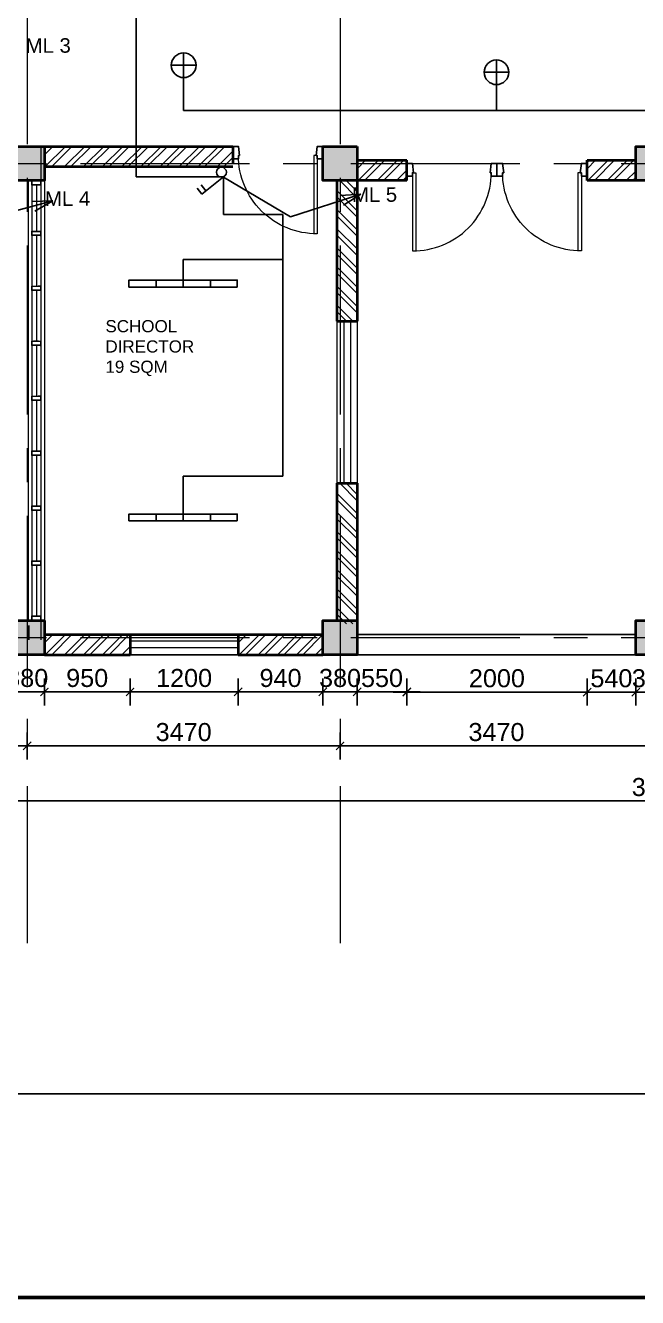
# Model space of a CAD drawing. Header units: inches. Extents: x 527934 to 2134587, y -408734 to 227304.
# Drawn here: x 1717668 to 1724458, y -204952 to -190838 of the extents above; entities that cross this region are included whole.
import ezdxf

# ---------------------------------------------------------------- set-up
doc = ezdxf.new("R2010")
doc.units = ezdxf.units.IN
doc.header["$MEASUREMENT"] = 0
doc.linetypes.add('CENTER', pattern=[2, 1.25, -0.25, 0.25, -0.25])
doc.linetypes.add('CONTINU', pattern=[0])
for name, color, linetype, lineweight in [('1 LIGHT N SWITCH', 3, 'Continuous', 25), ('6 LIGHT PT WIRING', 3, 'Continuous', 25), ('centre line', 1, 'CENTER', 9), ('dim', 253, 'Continuous', 9), ('door', 77, 'Continuous', 13), ('furniture', 253, 'Continuous', 5), ('hatch', 250, 'Continuous', 5), ('hatch - general', 252, 'Continuous', 5), ('hatch 2', 251, 'Continuous', 5), ('INSULATION', 253, 'Continuous', 5), ('metal', 40, 'Continuous', 18), ('partition wall', 5, 'Continuous', 20), ('plinth', 5, 'Continuous', 9), ('sill', 253, 'Continuous', 13), ('text', 7, 'Continuous', 13), ('TITLE THICK', 7, 'Continuous', 50), ('TITLE THIN', 7, 'Continuous', 25), ('wall - brick', 30, 'Continuous', 35), ('window', 1, 'Continuous', 15)]:
    doc.layers.add(name, color=color, linetype=linetype, lineweight=lineweight)
doc.layers.add('kpl_dessin fin', color=3, linetype='CONTINU')
doc.styles.add('labelling', font='arial.ttf')
doc.styles.get("Standard").update_dxf_attribs({"font": 'arial.ttf'})
doc.linetypes.add('BATTING', pattern='A,0.0001,-0.1,[134,ltypeshp.shx,S=0.1,R=0,X=-0.1,Y=0],-0.2,[134,ltypeshp.shx,S=0.1,R=180,X=0.1,Y=0],-0.1', length=0.4001)
doc.dimstyles.new('dim 100', dxfattribs={"dimtxt": 200, "dimasz": 90, "dimexe": 150, "dimexo": 150, "dimgap": 50, "dimtad": 1, "dimdec": 0, "dimzin": 0, "dimdsep": 46, "dimtxsty": 'Standard', "dimblk": 'ARCHTICK', "dimcen": 100, "dimdle": 150, "dimazin": 0, "dimtfac": 1, "dimtdec": 0, "dimtix": 1, "dimtmove": 2, "dimatfit": 3, "dimfxl": 150, "dimfxlon": 1, "dimtolj": 1, "dimtzin": 0, "dimarcsym": 0})

# ---------------------------------------------------------------- blocks, each defined once
blk = doc.blocks.new('Dd1')
at = {"layer": 'door'}
for p, q in [((6330587, 14339), (6330587, 13509)), ((6330599, 14377), (6330625, 14377)), ((6330625, 14377), (6330625, 13510))]:
    blk.add_line(p, q, dxfattribs=at)
at = {"layer": 'door', "lineweight": 25}
for points in [[(6330599, 14377), (6330587, 14377), (6330587, 14339), (6330524, 14339), (6330524, 14479), (6330587, 14479)], [(6331449, 14377), (6331461, 14377), (6331461, 14339), (6331524, 14339), (6331524, 14479), (6331461, 14479)]]:
    blk.add_lwpolyline(points, close=True, dxfattribs=at)
at = {"layer": 'door'}
blk.add_arc((6330593, 14377), 868, 269.6039, 0, dxfattribs=at)
blk = doc.blocks.new('2X4')
at = {"layer": 'hatch 2'}
h = blk.add_hatch(dxfattribs=at)
h.set_pattern_fill('ANSI31', color=256, scale=20)
h.set_pattern_definition([(45, (0, 0), (-1.767766953, 1.767766953), [])])
h.paths.add_polyline_path([(5938822, -146997), (5938776, -146997, 0.414214), (5938774, -146999), (5938774, -147047), (5938777, -147047), (5938777, -147000), (5938821, -147000), (5938821, -147047), (5938824, -147047), (5938824, -146999, 0.414214)])
h.paths.add_polyline_path([(5938777, -147047), (5938774, -147047), (5938774, -147095, 0.414214), (5938776, -147097), (5938822, -147097, 0.414218), (5938824, -147095), (5938824, -147047), (5938821, -147047), (5938821, -147094), (5938777, -147094)])
at = {"layer": 'metal'}
blk.add_lwpolyline([(5938776, -147097), (5938822, -147097, 0.414214), (5938824, -147095), (5938824, -146999, 0.414214), (5938822, -146997), (5938776, -146997, 0.414214), (5938774, -146999), (5938774, -147095, 0.414214)], format="xyb", close=True, dxfattribs=at)
blk.add_lwpolyline([(5938777, -147094), (5938821, -147094), (5938821, -147000), (5938777, -147000)], close=True, dxfattribs=at)
blk = doc.blocks.new('_ArchTick')
at = {"color": 0, "linetype": 'ByBlock', "const_width": 0.15}
blk.add_lwpolyline([(-0.5, -0.5), (0.5, 0.5)], dxfattribs=at)
blk = doc.blocks.new('*D2432')
at = {"layer": 'Defpoints', "color": 0, "ltscale": 400}
for p in [(1717498, -197819), (1717878, -197819), (1717878, -198232)]:
    blk.add_point(p, dxfattribs=at)
at = {"layer": 'dim', "color": 0, "lineweight": -2, "ltscale": 400}
for p, q in [((1717498, -198082), (1717498, -198382)), ((1717878, -198082), (1717878, -198382)), ((1717498, -198232), (1717408, -198232)), ((1717498, -198232), (1717878, -198232)), ((1717878, -198232), (1717968, -198232))]:
    blk.add_line(p, q, dxfattribs=at)
at = {"layer": 'dim', "color": 0, "lineweight": -2, "ltscale": 400, "xscale": 90, "yscale": 90, "zscale": 90}
blk.add_blockref('_ArchTick', (1717498, -198232), dxfattribs=at)
at = {"layer": 'dim', "color": 0, "lineweight": -2, "ltscale": 400, "xscale": 90, "yscale": 90, "zscale": 90, "rotation": 180}
blk.add_blockref('_ArchTick', (1717878, -198232), dxfattribs=at)
at = {"layer": 'dim', "color": 0, "ltscale": 400, "insert": (1717688, -198079), "char_height": 200, "attachment_point": 5}
blk.add_mtext('\\A1;380', dxfattribs=at)
blk = doc.blocks.new('*D2433')
at = {"layer": 'Defpoints', "color": 0, "ltscale": 400}
for p in [(1717878, -197819), (1718828, -197819), (1718828, -198232)]:
    blk.add_point(p, dxfattribs=at)
at = {"layer": 'dim', "color": 0, "lineweight": -2, "ltscale": 400}
for p, q in [((1717878, -198082), (1717878, -198382)), ((1718828, -198082), (1718828, -198382)), ((1717728, -198232), (1718978, -198232))]:
    blk.add_line(p, q, dxfattribs=at)
at = {"layer": 'dim', "color": 0, "lineweight": -2, "ltscale": 400, "xscale": 90, "yscale": 90, "zscale": 90, "rotation": 180}
blk.add_blockref('_ArchTick', (1717878, -198232), dxfattribs=at)
at = {"layer": 'dim', "color": 0, "lineweight": -2, "ltscale": 400, "xscale": 90, "yscale": 90, "zscale": 90}
blk.add_blockref('_ArchTick', (1718828, -198232), dxfattribs=at)
at = {"layer": 'dim', "color": 0, "ltscale": 400, "insert": (1718353, -198079), "char_height": 200, "attachment_point": 5}
blk.add_mtext('\\A1;950', dxfattribs=at)
blk = doc.blocks.new('*D2434')
at = {"layer": 'Defpoints', "color": 0, "ltscale": 400}
for p in [(1718828, -197819), (1720028, -197819), (1720028, -198232)]:
    blk.add_point(p, dxfattribs=at)
at = {"layer": 'dim', "color": 0, "lineweight": -2, "ltscale": 400}
for p, q in [((1718828, -198082), (1718828, -198382)), ((1720028, -198082), (1720028, -198382)), ((1718678, -198232), (1720178, -198232))]:
    blk.add_line(p, q, dxfattribs=at)
at = {"layer": 'dim', "color": 0, "lineweight": -2, "ltscale": 400, "xscale": 90, "yscale": 90, "zscale": 90, "rotation": 180}
blk.add_blockref('_ArchTick', (1718828, -198232), dxfattribs=at)
at = {"layer": 'dim', "color": 0, "lineweight": -2, "ltscale": 400, "xscale": 90, "yscale": 90, "zscale": 90}
blk.add_blockref('_ArchTick', (1720028, -198232), dxfattribs=at)
at = {"layer": 'dim', "color": 0, "ltscale": 400, "insert": (1719428, -198079), "char_height": 200, "attachment_point": 5}
blk.add_mtext('\\A1;1200', dxfattribs=at)
blk = doc.blocks.new('*D2435')
at = {"layer": 'Defpoints', "color": 0, "ltscale": 400}
for p in [(1721898, -192559), (1723898, -192559), (1723898, -198235)]:
    blk.add_point(p, dxfattribs=at)
at = {"layer": 'dim', "color": 0, "lineweight": -2, "ltscale": 400}
for p, q in [((1721898, -198085), (1721898, -198385)), ((1723898, -198085), (1723898, -198385)), ((1721748, -198235), (1724048, -198235))]:
    blk.add_line(p, q, dxfattribs=at)
at = {"layer": 'dim', "color": 0, "lineweight": -2, "ltscale": 400, "xscale": 90, "yscale": 90, "zscale": 90, "rotation": 180}
blk.add_blockref('_ArchTick', (1721898, -198235), dxfattribs=at)
at = {"layer": 'dim', "color": 0, "lineweight": -2, "ltscale": 400, "xscale": 90, "yscale": 90, "zscale": 90}
blk.add_blockref('_ArchTick', (1723898, -198235), dxfattribs=at)
at = {"layer": 'dim', "color": 0, "ltscale": 400, "insert": (1722898, -198082), "char_height": 200, "attachment_point": 5}
blk.add_mtext('\\A1;2000', dxfattribs=at)
blk = doc.blocks.new('*D2008')
at = {"layer": 'Defpoints', "color": 0, "ltscale": 400}
for p in [(1721898, -192559), (1723898, -192559), (1723898, -198235)]:
    blk.add_point(p, dxfattribs=at)
at = {"layer": 'dim', "color": 0, "lineweight": -2, "ltscale": 400}
for p, q in [((1721898, -198085), (1721898, -198385)), ((1723898, -198085), (1723898, -198385)), ((1721748, -198235), (1724048, -198235))]:
    blk.add_line(p, q, dxfattribs=at)
at = {"layer": 'dim', "color": 0, "lineweight": -2, "ltscale": 400, "xscale": 90, "yscale": 90, "zscale": 90, "rotation": 180}
blk.add_blockref('_ArchTick', (1721898, -198235), dxfattribs=at)
at = {"layer": 'dim', "color": 0, "lineweight": -2, "ltscale": 400, "xscale": 90, "yscale": 90, "zscale": 90}
blk.add_blockref('_ArchTick', (1723898, -198235), dxfattribs=at)
at = {"layer": 'dim', "color": 0, "ltscale": 400, "insert": (1722898, -198082), "char_height": 200, "attachment_point": 5}
blk.add_mtext('\\A1;2000', dxfattribs=at)
blk = doc.blocks.new('*D2436')
at = {"layer": 'Defpoints', "color": 0, "ltscale": 400}
for p in [(1723898, -192559), (1724438, -192559), (1724438, -198235)]:
    blk.add_point(p, dxfattribs=at)
at = {"layer": 'dim', "color": 0, "lineweight": -2, "ltscale": 400}
for p, q in [((1723898, -198085), (1723898, -198385)), ((1724438, -198085), (1724438, -198385)), ((1723898, -198235), (1723808, -198235)), ((1723898, -198235), (1724438, -198235)), ((1724438, -198235), (1724528, -198235))]:
    blk.add_line(p, q, dxfattribs=at)
at = {"layer": 'dim', "color": 0, "lineweight": -2, "ltscale": 400, "xscale": 90, "yscale": 90, "zscale": 90}
blk.add_blockref('_ArchTick', (1723898, -198235), dxfattribs=at)
at = {"layer": 'dim', "color": 0, "lineweight": -2, "ltscale": 400, "xscale": 90, "yscale": 90, "zscale": 90, "rotation": 180}
blk.add_blockref('_ArchTick', (1724438, -198235), dxfattribs=at)
at = {"layer": 'dim', "color": 0, "ltscale": 400, "insert": (1724168, -198082), "char_height": 200, "attachment_point": 5}
blk.add_mtext('\\A1;540', dxfattribs=at)
blk = doc.blocks.new('*D2437')
at = {"layer": 'Defpoints', "color": 0, "ltscale": 400}
for p in [(1724438, -197819), (1724818, -197819), (1724818, -198235)]:
    blk.add_point(p, dxfattribs=at)
at = {"layer": 'dim', "color": 0, "lineweight": -2, "ltscale": 400}
for p, q in [((1724438, -198085), (1724438, -198385)), ((1724818, -198085), (1724818, -198385)), ((1724438, -198235), (1724348, -198235)), ((1724438, -198235), (1724818, -198235)), ((1724818, -198235), (1724908, -198235))]:
    blk.add_line(p, q, dxfattribs=at)
at = {"layer": 'dim', "color": 0, "lineweight": -2, "ltscale": 400, "xscale": 90, "yscale": 90, "zscale": 90}
blk.add_blockref('_ArchTick', (1724438, -198235), dxfattribs=at)
at = {"layer": 'dim', "color": 0, "lineweight": -2, "ltscale": 400, "xscale": 90, "yscale": 90, "zscale": 90, "rotation": 180}
blk.add_blockref('_ArchTick', (1724818, -198235), dxfattribs=at)
at = {"layer": 'dim', "color": 0, "ltscale": 400, "insert": (1724628, -198082), "char_height": 200, "attachment_point": 5}
blk.add_mtext('\\A1;380', dxfattribs=at)
blk = doc.blocks.new('*D2496')
at = {"layer": 'Defpoints', "color": 0, "ltscale": 400}
for p in [(1717688, -152819), (1714218, -198831), (1717688, -198831)]:
    blk.add_point(p, dxfattribs=at)
at = {"layer": 'furniture', "color": 0, "lineweight": -2, "ltscale": 400}
for p, q in [((1714218, -198831), (1714218, -198681)), ((1717688, -198681), (1717688, -198981)), ((1714068, -198831), (1717838, -198831))]:
    blk.add_line(p, q, dxfattribs=at)
at = {"layer": 'furniture', "color": 0, "lineweight": -2, "ltscale": 400, "xscale": 90, "yscale": 90, "zscale": 90, "rotation": 180}
blk.add_blockref('_ArchTick', (1714218, -198831), dxfattribs=at)
at = {"layer": 'furniture', "color": 0, "lineweight": -2, "ltscale": 400, "xscale": 90, "yscale": 90, "zscale": 90}
blk.add_blockref('_ArchTick', (1717688, -198831), dxfattribs=at)
at = {"layer": 'furniture', "color": 0, "ltscale": 400, "insert": (1715953, -198679), "char_height": 200, "attachment_point": 5}
blk.add_mtext('\\A1;3470', dxfattribs=at)
blk = doc.blocks.new('*D2497')
at = {"layer": 'Defpoints', "color": 0, "ltscale": 400}
for p in [(1721158, -152819), (1717688, -198831), (1721158, -198831)]:
    blk.add_point(p, dxfattribs=at)
at = {"layer": 'furniture', "color": 0, "lineweight": -2, "ltscale": 400}
for p, q in [((1717688, -198831), (1717688, -198681)), ((1721158, -198681), (1721158, -198981)), ((1717538, -198831), (1721308, -198831))]:
    blk.add_line(p, q, dxfattribs=at)
at = {"layer": 'furniture', "color": 0, "lineweight": -2, "ltscale": 400, "xscale": 90, "yscale": 90, "zscale": 90, "rotation": 180}
blk.add_blockref('_ArchTick', (1717688, -198831), dxfattribs=at)
at = {"layer": 'furniture', "color": 0, "lineweight": -2, "ltscale": 400, "xscale": 90, "yscale": 90, "zscale": 90}
blk.add_blockref('_ArchTick', (1721158, -198831), dxfattribs=at)
at = {"layer": 'furniture', "color": 0, "ltscale": 400, "insert": (1719423, -198679), "char_height": 200, "attachment_point": 5}
blk.add_mtext('\\A1;3470', dxfattribs=at)
blk = doc.blocks.new('*D2498')
at = {"layer": 'Defpoints', "color": 0, "ltscale": 400}
for p in [(1724628, -152819), (1721158, -198831), (1724628, -198831)]:
    blk.add_point(p, dxfattribs=at)
at = {"layer": 'furniture', "color": 0, "lineweight": -2, "ltscale": 400}
for p, q in [((1721158, -198831), (1721158, -198681)), ((1724628, -198681), (1724628, -198981)), ((1721008, -198831), (1724778, -198831))]:
    blk.add_line(p, q, dxfattribs=at)
at = {"layer": 'furniture', "color": 0, "lineweight": -2, "ltscale": 400, "xscale": 90, "yscale": 90, "zscale": 90, "rotation": 180}
blk.add_blockref('_ArchTick', (1721158, -198831), dxfattribs=at)
at = {"layer": 'furniture', "color": 0, "lineweight": -2, "ltscale": 400, "xscale": 90, "yscale": 90, "zscale": 90}
blk.add_blockref('_ArchTick', (1724628, -198831), dxfattribs=at)
at = {"layer": 'furniture', "color": 0, "ltscale": 400, "insert": (1722893, -198679), "char_height": 200, "attachment_point": 5}
blk.add_mtext('\\A1;3470', dxfattribs=at)
blk = doc.blocks.new('*D2038')
at = {"layer": 'Defpoints', "color": 0, "ltscale": 400}
for p in [(1707088, -192194), (1742476, -192194), (1742476, -199441)]:
    blk.add_point(p, dxfattribs=at)
at = {"layer": 'furniture', "color": 0, "lineweight": -2, "ltscale": 400}
for p, q in [((1707088, -199291), (1707088, -199591)), ((1742476, -199291), (1742476, -199591)), ((1706938, -199441), (1742626, -199441))]:
    blk.add_line(p, q, dxfattribs=at)
at = {"layer": 'furniture', "color": 0, "lineweight": -2, "ltscale": 400, "xscale": 90, "yscale": 90, "zscale": 90, "rotation": 180}
blk.add_blockref('_ArchTick', (1707088, -199441), dxfattribs=at)
at = {"layer": 'furniture', "color": 0, "lineweight": -2, "ltscale": 400, "xscale": 90, "yscale": 90, "zscale": 90}
blk.add_blockref('_ArchTick', (1742476, -199441), dxfattribs=at)
at = {"layer": 'furniture', "color": 0, "ltscale": 400, "insert": (1724782, -199289), "char_height": 200, "attachment_point": 5}
blk.add_mtext('\\A1;35388', dxfattribs=at)
blk = doc.blocks.new('*D2503')
at = {"layer": 'Defpoints', "color": 0, "ltscale": 400}
for p in [(1720028, -197819), (1720968, -197819), (1720968, -198232)]:
    blk.add_point(p, dxfattribs=at)
at = {"layer": 'furniture', "color": 0, "lineweight": -2, "ltscale": 400}
for p, q in [((1720028, -198082), (1720028, -198382)), ((1720968, -198082), (1720968, -198382)), ((1719878, -198232), (1721118, -198232))]:
    blk.add_line(p, q, dxfattribs=at)
at = {"layer": 'furniture', "color": 0, "lineweight": -2, "ltscale": 400, "xscale": 90, "yscale": 90, "zscale": 90, "rotation": 180}
blk.add_blockref('_ArchTick', (1720028, -198232), dxfattribs=at)
at = {"layer": 'furniture', "color": 0, "lineweight": -2, "ltscale": 400, "xscale": 90, "yscale": 90, "zscale": 90}
blk.add_blockref('_ArchTick', (1720968, -198232), dxfattribs=at)
at = {"layer": 'furniture', "color": 0, "ltscale": 400, "insert": (1720498, -198079), "char_height": 200, "attachment_point": 5}
blk.add_mtext('\\A1;940', dxfattribs=at)
blk = doc.blocks.new('*D2504')
at = {"layer": 'Defpoints', "color": 0, "ltscale": 400}
for p in [(1720968, -197819), (1721348, -197819), (1721348, -198232)]:
    blk.add_point(p, dxfattribs=at)
at = {"layer": 'furniture', "color": 0, "lineweight": -2, "ltscale": 400}
for p, q in [((1720968, -198082), (1720968, -198382)), ((1721348, -198082), (1721348, -198382)), ((1720968, -198232), (1720878, -198232)), ((1720968, -198232), (1721348, -198232)), ((1721348, -198232), (1721438, -198232))]:
    blk.add_line(p, q, dxfattribs=at)
at = {"layer": 'furniture', "color": 0, "lineweight": -2, "ltscale": 400, "xscale": 90, "yscale": 90, "zscale": 90}
blk.add_blockref('_ArchTick', (1720968, -198232), dxfattribs=at)
at = {"layer": 'furniture', "color": 0, "lineweight": -2, "ltscale": 400, "xscale": 90, "yscale": 90, "zscale": 90, "rotation": 180}
blk.add_blockref('_ArchTick', (1721348, -198232), dxfattribs=at)
at = {"layer": 'furniture', "color": 0, "ltscale": 400, "insert": (1721158, -198079), "char_height": 200, "attachment_point": 5}
blk.add_mtext('\\A1;380', dxfattribs=at)
blk = doc.blocks.new('*D2044')
at = {"layer": 'Defpoints', "color": 0, "ltscale": 400}
for p in [(1721348, -198232), (1721348, -198232), (1721898, -198235)]:
    blk.add_point(p, dxfattribs=at)
at = {"layer": 'furniture', "color": 0, "lineweight": -2, "ltscale": 400}
for p, q in [((1721348, -198232), (1721348, -198082)), ((1721898, -198232), (1721898, -198082)), ((1722048, -198232), (1721198, -198232))]:
    blk.add_line(p, q, dxfattribs=at)
at = {"layer": 'furniture', "color": 0, "lineweight": -2, "ltscale": 400, "xscale": 90, "yscale": 90, "zscale": 90, "rotation": 180}
blk.add_blockref('_ArchTick', (1721348, -198232), dxfattribs=at)
at = {"layer": 'furniture', "color": 0, "lineweight": -2, "ltscale": 400, "xscale": 90, "yscale": 90, "zscale": 90}
blk.add_blockref('_ArchTick', (1721898, -198232), dxfattribs=at)
at = {"layer": 'furniture', "color": 0, "ltscale": 400, "insert": (1721623, -198079), "char_height": 200, "attachment_point": 5}
blk.add_mtext('\\A1;550', dxfattribs=at)
blk = doc.blocks.new('1x36 TL MO')
at = {"color": 3}
for p, q in [((11329249, 640105), (11330290, 640105)), ((11329507, 640105), (11329507, 640038)), ((11329769, 640105), (11329769, 640038)), ((11330030, 640105), (11330030, 640038))]:
    blk.add_line(p, q, dxfattribs=at)
blk.add_lwpolyline([(11330290, 640105), (11330290, 640038), (11329249, 640038), (11329249, 640105)], dxfattribs=at)
blk = doc.blocks.new('dome')
at = {"color": 3}
for p, q in [((542951, 234900), (542951, 235175)), ((543088, 235037), (542814, 235037))]:
    blk.add_line(p, q, dxfattribs=at)
blk.add_circle((542951, 235037), 137, dxfattribs=at)
blk = doc.blocks.new('2 GANG')
at = {"color": 3}
for p, q in [((546997, 231907), (547117, 232109)), ((547095, 232071), (547151, 232037)), ((547117, 232109), (547173, 232075))]:
    blk.add_line(p, q, dxfattribs=at)
blk.add_circle((547027, 231875), 42.7, dxfattribs=at)
blk = doc.blocks.new('*U1928')
at = {"color": 3}
for p, q in [((-181342.33, -126903.61), (-181343.8, -126909.13)), ((-181342.48, -126924.11), (-181342.33, -126903.61)), ((-181342.33, -126903.61), (-181341.01, -126909.15)), ((-181326.36, -126938.56), (-181342.48, -126924.11))]:
    blk.add_line(p, q, dxfattribs=at)
blk = doc.blocks.new('*U1929')
at = {"color": 3}
for p, q in [((-181340.57, -126902.86), (-181342.31, -126908.3)), ((-181341.74, -126923.33), (-181340.57, -126902.86)), ((-181340.57, -126902.86), (-181339.53, -126908.46)), ((-181326.36, -126938.56), (-181341.74, -126923.33))]:
    blk.add_line(p, q, dxfattribs=at)

msp = doc.modelspace()

# ---------------------------------------------------------------- hatches: boundary and pattern name
at = {"layer": 'hatch', "lineweight": 5, "ltscale": 400}
h = msp.add_hatch(dxfattribs=at)
h.set_pattern_fill('ANSI32', color=256, scale=400)
h.set_pattern_definition([(45, (-786419.92, -160886.24), (-106.066017, 106.066017), []), (45, (-786349.21, -160886.24), (-106.066017, 106.066017), [])])
h.paths.add_polyline_path([(1717878.1, -192404.4), (1717878.1, -192179.4), (1719968.1, -192179.4), (1719968.1, -192404.4)])
h = msp.add_hatch(dxfattribs=at)
h.set_pattern_fill('ANSI32', color=256, scale=400)
h.set_pattern_definition([(45, (-782949.92, -161041.24), (-106.066017, 106.066017), []), (45, (-782879.21, -161041.24), (-106.066017, 106.066017), [])])
h.paths.add_polyline_path([(1721348.1, -192559.4), (1721348.1, -192334.4), (1721898.1, -192334.4), (1721898.1, -192559.4)])
h = msp.add_hatch(dxfattribs=at)
h.set_pattern_fill('ANSI32', color=256, scale=400)
h.set_pattern_definition([(45, (-780399.92, -161041.24), (-106.066017, 106.066017), []), (45, (-780329.21, -161041.24), (-106.066017, 106.066017), [])])
h.paths.add_polyline_path([(1723898.1, -192559.4), (1723898.1, -192334.4), (1724438.1, -192334.4), (1724438.1, -192559.4)])
h = msp.add_hatch(dxfattribs=at)
h.set_pattern_fill('ANSI32', color=256, scale=400, angle=-90)
h.set_pattern_definition([(315, (1752642.58, 2311637.69), (106.066017, 106.066017), []), (315, (1752642.58, 2311566.98), (106.066017, 106.066017), [])])
edge = h.paths.add_edge_path()
edge.add_line((1721123.1, -192559.4), (1721348.1, -192559.4))
edge.add_line((1721348.1, -192559.4), (1721348.1, -194117.9))
edge.add_line((1721348.1, -194117.9), (1721123.1, -194117.9))
edge.add_line((1721123.1, -194117.9), (1721123.1, -192660.3))
h = msp.add_hatch(dxfattribs=at)
h.set_pattern_fill('ANSI32', color=256, scale=400, angle=-90)
h.set_pattern_definition([(315, (1752642.58, 2308279.19), (106.066017, 106.066017), []), (315, (1752642.58, 2308208.48), (106.066017, 106.066017), [])])
edge = h.paths.add_edge_path()
edge.add_line((1721123.1, -195917.9), (1721348.1, -195917.9))
edge.add_line((1721348.1, -195917.9), (1721348.1, -197476.4))
edge.add_line((1721348.1, -197476.4), (1721123.1, -197476.4))
edge.add_line((1721123.1, -197476.4), (1721123.1, -196018.8))
h = msp.add_hatch(dxfattribs=at)
h.set_pattern_fill('ANSI32', color=256, scale=400)
h.set_pattern_definition([(45, (-786419.92, -166301.24), (-106.066017, 106.066017), []), (45, (-786349.21, -166301.24), (-106.066017, 106.066017), [])])
h.paths.add_polyline_path([(1717878.1, -197819.4), (1717878.1, -197594.4), (1718818.1, -197594.4), (1718818.1, -197819.4)])
h = msp.add_hatch(dxfattribs=at)
h.set_pattern_fill('ANSI32', color=256, scale=400)
h.set_pattern_definition([(45, (-784269.92, -166301.24), (-106.066017, 106.066017), []), (45, (-784199.21, -166301.24), (-106.066017, 106.066017), [])])
h.paths.add_polyline_path([(1720028.1, -197819.4), (1720028.1, -197594.4), (1720968.1, -197594.4), (1720968.1, -197819.4)])
at = {"layer": 'plinth', "ltscale": 400}
h = msp.add_hatch(color=0, dxfattribs=at)
h.dxf.hatch_style = 1
h.paths.add_polyline_path([(1707468.1, -184739.4), (1707468.1, -185119.4), (1707088.1, -185119.4), (1707088.1, -184739.4)])
h.paths.add_polyline_path([(1710938.1, -184739.4), (1710938.1, -185119.4), (1710558.1, -185119.4), (1710558.1, -184739.4)])
h.paths.add_polyline_path([(1714408.1, -184739.4), (1714408.1, -185119.4), (1714028.1, -185119.4), (1714028.1, -184739.4)])
h.paths.add_polyline_path([(1717878.1, -183139.4), (1717878.1, -183519.4), (1717498.1, -183519.4), (1717498.1, -183139.4)])
h.paths.add_polyline_path([(1717878.1, -178289.4), (1717878.1, -178669.4), (1717498.1, -178669.4), (1717498.1, -178289.4)])
h.paths.add_polyline_path([(1721348.1, -178289.4), (1721348.1, -178669.4), (1720968.1, -178669.4), (1720968.1, -178289.4)])
h.paths.add_polyline_path([(1724818.1, -178289.4), (1724818.1, -178669.4), (1724438.1, -178669.4), (1724438.1, -178289.4)])
h.paths.add_polyline_path([(1728288.1, -178289.4), (1728288.1, -178669.4), (1727908.1, -178669.4), (1727908.1, -178289.4)])
h.paths.add_polyline_path([(1728288.1, -183139.4), (1728288.1, -183519.4), (1727908.1, -183519.4), (1727908.1, -183139.4)])
h.paths.add_polyline_path([(1721348.1, -184739.4), (1721348.1, -185119.4), (1720968.1, -185119.4), (1720968.1, -184739.4)])
h.paths.add_polyline_path([(1724818.1, -184739.4), (1724818.1, -185119.4), (1724438.1, -185119.4), (1724438.1, -184739.4)])
h.paths.add_polyline_path([(1728288.1, -184739.4), (1728288.1, -185119.4), (1727908.1, -185119.4), (1727908.1, -184739.4)])
h.paths.add_polyline_path([(1731758.1, -184739.4), (1731758.1, -185119.4), (1731378.1, -185119.4), (1731378.1, -184739.4)])
h.paths.add_polyline_path([(1735233.1, -184739.4), (1735233.1, -185119.4), (1734853.1, -185119.4), (1734853.1, -184739.4)])
h.paths.add_polyline_path([(1735233.1, -189999.4), (1735233.1, -190379.4), (1734853.1, -190379.4), (1734853.1, -189999.4)])
h.paths.add_polyline_path([(1731758.1, -189999.4), (1731758.1, -190379.4), (1731378.1, -190379.4), (1731378.1, -189999.4)])
h.paths.add_polyline_path([(1728288.1, -189999.4), (1728288.1, -190379.4), (1727908.1, -190379.4), (1727908.1, -189999.4)])
h.paths.add_polyline_path([(1724818.1, -189999.4), (1724818.1, -190379.4), (1724438.1, -190379.4), (1724438.1, -189999.4)])
h.paths.add_polyline_path([(1717878.1, -184739.4), (1717878.1, -185119.4), (1717498.1, -185119.4), (1717498.1, -184739.4)])
h.paths.add_polyline_path([(1714408.1, -189999.4), (1714408.1, -190379.4), (1714028.1, -190379.4), (1714028.1, -189999.4)])
h.paths.add_polyline_path([(1710938.1, -189999.4), (1710938.1, -190379.4), (1710558.1, -190379.4), (1710558.1, -189999.4)])
h.paths.add_polyline_path([(1707468.1, -189999.4), (1707468.1, -190379.4), (1707088.1, -190379.4), (1707088.1, -189999.4)])
h.paths.add_polyline_path([(1707468.1, -192179.4), (1707468.1, -192559.4), (1707088.1, -192559.4), (1707088.1, -192179.4)])
h.paths.add_polyline_path([(1710938.1, -192179.4), (1710938.1, -192559.4), (1710558.1, -192559.4), (1710558.1, -192179.4)])
h.paths.add_polyline_path([(1714408.1, -192179.4), (1714408.1, -192559.4), (1714028.1, -192559.4), (1714028.1, -192179.4)])
h.paths.add_polyline_path([(1717878.1, -192179.4), (1717878.1, -192559.4), (1717498.1, -192559.4), (1717498.1, -192179.4)])
h.paths.add_polyline_path([(1721348.1, -192179.4), (1721348.1, -192559.4), (1720968.1, -192559.4), (1720968.1, -192179.4)])
h.paths.add_polyline_path([(1724818.1, -192179.4), (1724818.1, -192559.4), (1724438.1, -192559.4), (1724438.1, -192179.4)])
h.paths.add_polyline_path([(1728288.1, -192179.4), (1728288.1, -192559.4), (1727908.1, -192559.4), (1727908.1, -192179.4)])
h.paths.add_polyline_path([(1731758.1, -192179.4), (1731758.1, -192559.4), (1731378.1, -192559.4), (1731378.1, -192179.4)])
h.paths.add_polyline_path([(1735233.1, -192179.4), (1735233.1, -192559.4), (1734853.1, -192559.4), (1734853.1, -192179.4)])
h.paths.add_polyline_path([(1735233.1, -197439.4), (1735233.1, -197819.4), (1734853.1, -197819.4), (1734853.1, -197439.4)])
h.paths.add_polyline_path([(1731758.1, -197439.4), (1731758.1, -197819.4), (1731378.1, -197819.4), (1731378.1, -197439.4)])
h.paths.add_polyline_path([(1728288.1, -197439.4), (1728288.1, -197819.4), (1727908.1, -197819.4), (1727908.1, -197439.4)])
h.paths.add_polyline_path([(1724818.1, -197439.4), (1724818.1, -197819.4), (1724438.1, -197819.4), (1724438.1, -197439.4)])
h.paths.add_polyline_path([(1721348.1, -197439.4), (1721348.1, -197819.4), (1720968.1, -197819.4), (1720968.1, -197439.4)])
h.paths.add_polyline_path([(1717878.1, -197439.4), (1717878.1, -197819.4), (1717498.1, -197819.4), (1717498.1, -197439.4)])
h.paths.add_polyline_path([(1714408.1, -197439.4), (1714408.1, -197819.4), (1714028.1, -197819.4), (1714028.1, -197439.4)])
h.paths.add_polyline_path([(1710938.1, -197439.4), (1710938.1, -197819.4), (1710558.1, -197819.4), (1710558.1, -197439.4)])
h.paths.add_polyline_path([(1707468.1, -197439.4), (1707468.1, -197819.4), (1707088.1, -197819.4), (1707088.1, -197439.4)])
edge = h.paths.add_edge_path()
edge.add_line((1717878.1, -184739.4), (1717128.1, -184739.4))

# ---------------------------------------------------------------- linework, layer by layer
at = {"layer": '6 LIGHT PT WIRING', "ltscale": 400}
for p, q in [((1718897.5, -192519.4), (1718897.5, -190091.1)), ((1719423.1, -191279.4), (1719423.1, -191783)), ((1722893.1, -191356.9), (1722893.1, -191783)), ((1734578.8, -191783), (1719423.1, -191783)), ((1719864.1, -192519.4), (1718897.5, -192519.4)), ((1719864.1, -192519.4), (1719864.1, -192936)), ((1719864.1, -192936), (1720522.5, -192936)), ((1720522.5, -192936), (1720522.5, -195840)), ((1719418.1, -193702.1), (1719418.1, -193436.5)), ((1719418.1, -193436.5), (1720522.5, -193436.5)), ((1720522.5, -195840), (1719418.1, -195840)), ((1719418.1, -196297.1), (1719418.1, -195840))]:
    msp.add_line(p, q, dxfattribs=at)
at = {"layer": 'centre line', "ltscale": 1500}
for p, q in [((1717688.1, -175279.4), (1717688.1, -201019.4)), ((1721158.1, -175279.4), (1721158.1, -201019.4)), ((1703278.1, -192369.4), (1746006.6, -192369.4)), ((1703278.1, -197629.4), (1746006.6, -197629.4))]:
    msp.add_line(p, q, dxfattribs=at)
at = {"layer": 'INSULATION', "linetype": 'BATTING', "ltscale": 100}
for p, q in [((1717790.6, -192559.4), (1717790.6, -192562.6)), ((1717790.6, -192606.2), (1717790.6, -193122.6)), ((1717790.6, -193166.2), (1717790.6, -193732.6)), ((1717790.6, -193776.2), (1717790.6, -194342.6)), ((1717790.6, -194386.2), (1717790.6, -194952.6)), ((1717790.6, -194999), (1717790.6, -195562.6)), ((1717790.6, -195606.2), (1717790.6, -196172.6)), ((1717790.6, -196216.2), (1717790.6, -196782.6)), ((1717790.6, -196826.2), (1717790.6, -197392.6)), ((1717790.6, -197436.2), (1717790.6, -197439.4))]:
    msp.add_line(p, q, dxfattribs=at)
at = {"layer": 'kpl_dessin fin', "ltscale": 0.5}
for p, q in [((1721348.1, -197594.4), (1724438.1, -197594.4)), ((1723498.1, -197594.4), (1724438.1, -197594.4)), ((1721348.1, -197819.4), (1724438.1, -197819.4)), ((1723498.1, -197819.4), (1727908.1, -197819.4))]:
    msp.add_line(p, q, dxfattribs=at)
at = {"layer": 'partition wall', "lineweight": 18}
for p, q in [((1717838.1, -192179.4), (1717838.1, -197656.4)), ((1717878.1, -192179.4), (1717878.1, -197656.4)), ((1717698.1, -192559.4), (1717698.1, -197439.4)), ((1717738.1, -192559.4), (1717738.1, -197439.4))]:
    msp.add_line(p, q, dxfattribs=at)
at = {"layer": 'sill'}
for p, q in [((1721123.1, -194117.9), (1721123.1, -195921.3)), ((1721348.1, -194117.9), (1721348.1, -195921.3)), ((1720028.1, -197594.4), (1718828.1, -197594.4)), ((1718828.1, -197819.4), (1720028.1, -197819.4)), ((1720028.1, -197819.4), (1718828.1, -197819.4))]:
    msp.add_line(p, q, dxfattribs=at)
at = {"layer": 'TITLE THICK'}
msp.add_lwpolyline([(1700561.6, -171712), (1746761.6, -171712), (1746761.6, -204952), (1700561.6, -204952)], close=True, dxfattribs=at)
at = {"layer": 'TITLE THIN'}
for p, q in [((1746761.6, -202690.9), (1700561.6, -202690.9)), ((1700561.6, -204952), (1746761.6, -204952))]:
    msp.add_line(p, q, dxfattribs=at)
at = {"layer": 'wall - brick'}
for p, q in [((1717878.1, -192179.4), (1719968.1, -192179.4)), ((1719968.1, -192179.4), (1719968.1, -192367.4)), ((1721348.1, -192179.4), (1721348.1, -194117.9)), ((1721348.1, -192334.4), (1721898.1, -192334.4)), ((1721898.1, -192559.4), (1721898.1, -192334.4)), ((1723898.1, -192334.4), (1724438.1, -192334.4)), ((1723898.1, -192559.4), (1723898.1, -192334.4)), ((1717878.1, -192404.4), (1719968.1, -192404.4)), ((1721123.1, -192559.4), (1721123.1, -194117.9)), ((1721898.1, -192559.4), (1721348.1, -192559.4)), ((1724438.1, -192559.4), (1723898.1, -192559.4)), ((1721123.1, -194117.9), (1721348.1, -194117.9)), ((1721123.1, -195917.9), (1721123.1, -197439.4)), ((1721123.1, -195917.9), (1721348.1, -195917.9)), ((1721348.1, -195917.9), (1721348.1, -197656.4)), ((1717698.1, -197495.1), (1717698.1, -197564)), ((1717698.1, -197565.8), (1717698.1, -197656.4)), ((1717878.1, -197594.4), (1720968.1, -197594.4)), ((1718828.1, -197594.4), (1718828.1, -197819.4)), ((1720028.1, -197594.4), (1720968.1, -197594.4)), ((1720028.1, -197594.4), (1720028.1, -197819.4)), ((1717878.1, -197819.4), (1718828.1, -197819.4)), ((1720028.1, -197819.4), (1720968.1, -197819.4))]:
    msp.add_line(p, q, dxfattribs=at)
for points in [[(1717878.1, -192179.4), (1717878.1, -192559.4), (1717498.1, -192559.4), (1717498.1, -192179.4)], [(1721348.1, -192179.4), (1721348.1, -192559.4), (1720968.1, -192559.4), (1720968.1, -192179.4)], [(1724818.1, -192179.4), (1724818.1, -192559.4), (1724438.1, -192559.4), (1724438.1, -192179.4)], [(1717878.1, -197439.4), (1717878.1, -197819.4), (1717498.1, -197819.4), (1717498.1, -197439.4)], [(1721348.1, -197439.4), (1721348.1, -197819.4), (1720968.1, -197819.4), (1720968.1, -197439.4)], [(1724818.1, -197439.4), (1724818.1, -197819.4), (1724438.1, -197819.4), (1724438.1, -197439.4)]]:
    msp.add_lwpolyline(points, close=True, dxfattribs=at)
at = {"layer": 'window'}
for p, q in [((1721198.1, -194117.9), (1721198.1, -195917.9)), ((1721273.1, -194117.9), (1721273.1, -195917.9)), ((1720028.1, -197669.4), (1718828.1, -197669.4)), ((1720028.1, -197744.4), (1718828.1, -197744.4))]:
    msp.add_line(p, q, dxfattribs=at)

# ---------------------------------------------------------------- block references
at = {"layer": '1 LIGHT N SWITCH'}
for p in [(1176472.2, -426316.8), (1179942.2, -426394.3)]:
    msp.add_blockref('dome', p, dxfattribs=at)
at = {"layer": '1 LIGHT N SWITCH', "xscale": 1.299999999515022, "yscale": 1.300000000017462, "zscale": 1.3, "rotation": 159.3534406117806}
msp.add_blockref('2 GANG', (2491590.5, -161137), dxfattribs=at)
at = {"layer": '1 LIGHT N SWITCH', "color": 3, "xscale": 1.154999999329448, "yscale": 1.154999999329448, "zscale": 1.155, "rotation": 180}
for p in [(14805301.1, 545580.4), (14805301.1, 542985.4)]:
    msp.add_blockref('1x36 TL MO', p, dxfattribs=at)
at = {"layer": '6 LIGHT PT WIRING', "color": 3, "xscale": -39.99999999998463, "yscale": 40, "zscale": 40.00000000000001, "rotation": 284.5979908637959}
for name, p in [('*U1928', (4802059.3, 8106112.4)), ('*U1929', (4805466.8, 8106112.4))]:
    msp.add_blockref(name, p, dxfattribs=at)
at = {"layer": 'dim', "xscale": -1}
for p in [(8051492, -206658.4), (8054422, -206848.4)]:
    msp.add_blockref('Dd1', p, dxfattribs=at)
at = {"layer": 'dim'}
msp.add_blockref('Dd1', (-4608625.8, -206848.4), dxfattribs=at)
at = {"layer": 'hatch - general', "xscale": -1, "rotation": 90}
for p in [(1570741.2, 5746214.7), (1570741.2, 5745654.7), (1570741.2, 5745044.7), (1570741.2, 5744434.7), (1570741.2, 5743824.7), (1570741.2, 5743214.7), (1570741.2, 5742604.7), (1570741.2, 5741994.7), (1570741.2, 5741384.7)]:
    msp.add_blockref('2X4', p, dxfattribs=at)

# ---------------------------------------------------------------- texts
at = {"layer": '6 LIGHT PT WIRING', "color": 3, "ltscale": 0.005, "char_height": 161.28, "attachment_point": 5, "rotation": 0.25602, "style": 'labelling'}
for s, insert in [('ML 3', (1717920.5, -191062)), ('ML 5', (1721540.6, -192716)), ('ML 4', (1718135.5, -192759.5))]:
    msp.add_mtext(s, dxfattribs=dict(at, insert=insert))
at = {"layer": 'text', "insert": (1718555.2, -194107.1), "char_height": 135, "attachment_point": 1}
msp.add_mtext_dynamic_manual_height_columns('SCHOOL\\PDIRECTOR\\P19 SQM', width=7548.854, gutter_width=3500, heights=[0], dxfattribs=at)

# ---------------------------------------------------------------- dimensions: what is measured, and where the dimension line sits
at = {"layer": 'dim', "ltscale": 400}
for base, p1, p2, picture, middle in [((1723898.1, -198234.5), (1721898.1, -192559.4), (1723898.1, -192559.4), '*D2435', (1722898.1, -198082.4)), ((1723898.1, -198234.5), (1721898.1, -192559.4), (1723898.1, -192559.4), '*D2008', (1722898.1, -198082.4)), ((1724438.1, -198234.5), (1723898.1, -192559.4), (1724438.1, -192559.4), '*D2436', (1724168.1, -198082.4)), ((1717878.1, -198231.5), (1717498.1, -197819.4), (1717878.1, -197819.4), '*D2432', (1717688.1, -198079.4)), ((1718828.1, -198231.5), (1717878.1, -197819.4), (1718828.1, -197819.4), '*D2433', (1718353.1, -198079.4)), ((1720028.1, -198231.5), (1718828.1, -197819.4), (1720028.1, -197819.4), '*D2434', (1719428.1, -198079.4)), ((1724818.1, -198234.5), (1724438.1, -197819.4), (1724818.1, -197819.4), '*D2437', (1724628.1, -198082.4))]:
    dim = msp.add_linear_dim(base=base, p1=p1, p2=p2, dimstyle='dim 100', override={"dimpost": '\\X'}, dxfattribs=at)
    dim.commit()
    dim.dimension.update_dxf_attribs({"geometry": picture, "text_midpoint": middle})
at = {"layer": 'furniture', "ltscale": 400}
for base, p1, p2, picture, middle in [((1717688.1, -198831), (1714218.1, -198831), (1717688.1, -152819.3), '*D2496', (1715953.1, -198678.9)), ((1721158.1, -198831), (1717688.1, -198831), (1721158.1, -152819.3), '*D2497', (1719423.1, -198678.9)), ((1724628.1, -198831), (1721158.1, -198831), (1724628.1, -152819.3), '*D2498', (1722893.1, -198678.9)), ((1742476.1, -199441), (1707088.1, -192193.5), (1742476.1, -192193.5), '*D2038', (1724782.1, -199288.9)), ((1720968.1, -198231.5), (1720028.1, -197819.4), (1720968.1, -197819.4), '*D2503', (1720498.1, -198079.4)), ((1721348.1, -198231.5), (1720968.1, -197819.4), (1721348.1, -197819.4), '*D2504', (1721158.1, -198079.4)), ((1721348.1, -198231.5), (1721898.1, -198234.5), (1721348.1, -198231.5), '*D2044', (1721623.1, -198079.4))]:
    dim = msp.add_linear_dim(base=base, p1=p1, p2=p2, dimstyle='dim 100', override={"dimpost": '\\X'}, dxfattribs=at)
    dim.commit()
    dim.dimension.update_dxf_attribs({"geometry": picture, "text_midpoint": middle})

doc.saveas('drawing.dxf')
